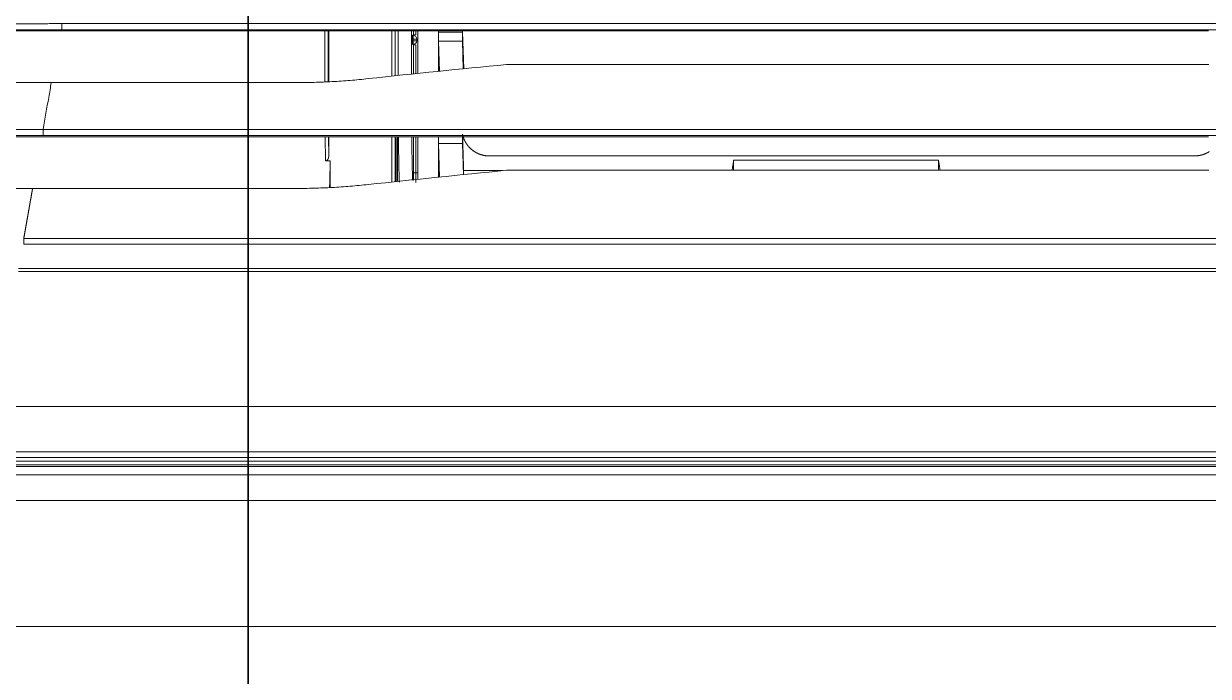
# Model space of a CAD drawing. Header units: inches. Extents: x 3778 to 56227, y -16914 to 35091.
# Drawn here: x 35159.2 to 35333.4, y -13548.3 to -13452.3 of the extents above; entities that cross this region are included whole.
import ezdxf

# ---------------------------------------------------------------- set-up
doc = ezdxf.new("R2010")
doc.units = ezdxf.units.IN
doc.header["$LTSCALE"] = 100
doc.header["$MEASUREMENT"] = 0
doc.layers.add('06-FUR', color=6, linetype='Continuous')
doc.layers.add('2-con', color=2, linetype='Continuous')
doc.layers.add('mark-B', color=2, linetype='Continuous', lineweight=20)

# ---------------------------------------------------------------- blocks, each defined once
blk = doc.blocks.new('cjscjdeh')
at = {"layer": '06-FUR', "color": 8}
for p, q in [((143035.18, 67904.88), (143035.18, 67069.88)), ((143035.18, 67069.88), (143035.18, 67904.88))]:
    blk.add_line(p, q, dxfattribs=at)
blk = doc.blocks.new('무풍1way 일반')
at = {"layer": 'mark-B'}
for p, q in [((0, -24.85), (514.58, -24.85)), ((0, -24.85), (514.58, -24.85)), ((514.56, -25.36), (0, -25.36)), ((514.56, -25.36), (0, -25.36)), ((-380.01, -53.26), (380.01, -53.26)), ((380.01, -53.69), (-380.01, -53.69)), ((-379.23, -57.26), (379.23, -57.26)), ((379.23, -58.09), (-379.23, -58.09)), ((334.18, -65.6), (334.18, -69.52)), ((334.18, -65.6), (334.18, -69.52)), ((334.23, -65.6), (334.23, -66.45)), ((334.23, -66.45), (334.25, -65.6)), ((334.23, -65.6), (334.23, -66.45)), ((334.23, -66.45), (334.25, -65.6)), ((377.93, -65.46), (339.22, -65.46)), ((314.58, -67.48), (314.72, -72.08)), ((318.23, -72.08), (318.08, -67.12)), ((318.25, -67.1), (318.25, -73.08)), ((321.26, -66.79), (321.26, -73.08)), ((321.26, -67.75), (321.6, -67.75)), ((321.6, -67.75), (321.9, -67.75)), ((321.6, -67.75), (321.6, -73.08)), ((321.9, -73.08), (321.9, -67.75)), ((324.26, -73.08), (324.26, -66.48)), ((324.45, -66.47), (324.45, -72.92)), ((324.45, -66.47), (324.45, -72.92)), ((324.61, -73.08), (324.61, -66.45)), ((324.61, -73.08), (324.61, -66.45)), ((325.11, -66.4), (325.11, -73.08)), ((325.11, -66.4), (325.11, -73.08)), ((334.18, -69.52), (334.23, -66.45)), ((334.18, -69.52), (334.23, -66.45)), ((204.96, -68.13), (308.24, -68.13)), ((244.72, -68.13), (244.72, -69.62)), ((274.85, -69.62), (274.85, -68.13)), ((334.86, -69.52), (334.18, -69.52)), ((334.86, -69.52), (334.18, -69.52)), ((334.86, -69.52), (334.92, -73.08)), ((334.86, -69.52), (334.92, -73.08)), ((310.8, -70.25), (207.08, -70.25)), ((334.41, -73.08), (334.36, -70.23)), ((334.36, -73.08), (334.36, -70.23)), ((334.41, -73.08), (334.36, -70.23)), ((334.36, -73.08), (334.36, -70.23)), ((376.58, -73.08), (205.05, -73.08)), ((314.72, -72.08), (318.23, -72.08)), ((-376.39, -73.25), (376.39, -73.25)), ((376.39, -74.13), (-376.39, -74.13)), ((334.36, -88.65), (334.36, -81.16)), ((334.36, -88.65), (334.36, -81.16)), ((334.45, -88.65), (334.45, -81.16)), ((334.45, -88.65), (334.45, -81.16)), ((334.95, -81.14), (334.95, -88.65)), ((334.95, -81.14), (334.95, -88.65)), ((375.18, -81.03), (339.22, -81.03)), ((314.54, -83.04), (314.71, -88.45)), ((314.6, -83.04), (314.72, -87.14)), ((318.23, -87.14), (318.1, -82.68)), ((318.25, -82.66), (318.25, -88.45)), ((321.26, -82.36), (321.26, -88.65)), ((321.6, -82.32), (321.6, -86.57)), ((321.9, -86.56), (321.9, -82.29)), ((322.21, -82.26), (322.21, -88.65)), ((324.18, -88.65), (324.18, -82.06)), ((324.61, -88.65), (324.61, -82.01)), ((324.61, -88.65), (324.61, -82.01)), ((325.11, -81.96), (325.11, -88.65)), ((325.11, -81.96), (325.11, -88.65)), ((204.96, -83.69), (308.24, -83.69)), ((321.26, -87.09), (321.45, -87.18)), ((321.71, -86.56), (321.95, -86.68)), ((322.13, -86.68), (321.9, -86.56)), ((321.95, -86.68), (322.13, -86.68)), ((321.95, -86.68), (321.95, -87.18)), ((-373.64, -88.81), (373.64, -88.81)), ((373.83, -88.65), (205.05, -88.65)), ((314.71, -88.45), (314.7, -88.65)), ((314.72, -87.14), (318.23, -87.14)), ((314.73, -88.45), (318.25, -88.45)), ((318.25, -88.45), (318.25, -88.65)), ((321.45, -87.43), (321.26, -87.52)), ((321.45, -87.18), (321.45, -87.43)), ((321.95, -87.18), (321.45, -87.18)), ((321.45, -87.43), (321.95, -87.43)), ((321.6, -88.03), (321.6, -88.65)), ((321.95, -87.93), (321.71, -88.05)), ((321.9, -88.05), (322.13, -87.93)), ((321.9, -88.65), (321.9, -88.05)), ((321.95, -87.18), (321.95, -87.43)), ((322.14, -87.18), (321.95, -87.18)), ((321.95, -87.43), (322.14, -87.43)), ((321.95, -87.43), (321.95, -87.93)), ((322.13, -87.93), (321.95, -87.93)), ((322.14, -87.43), (322.14, -87.18)), ((373.64, -89.7), (-373.64, -89.7))]:
    blk.add_line(p, q, dxfattribs=at)
for centre, major_axis, ratio, start_param, end_param in [((334.87, -70.23), (0.012, -0.716), 0.700857, 3.129571, 4.687919), ((334.87, -70.23), (0.012, -0.716), 0.700857, 3.129571, 4.687919), ((314.71, -73.39), (0, -1.51), 0.017455, 1.774836, 2.617994), ((318.22, -73.39), (0, -1.51), 0.017455, 1.774836, 2.617994), ((321.95, -87.18), (-0.225, -0.449), 0.99981, 3.605286, 5.17593), ((314.71, -88.45), (0, -1.51), 0.017455, 1.570796, 2.617994), ((318.22, -88.45), (0, -1.51), 0.017455, 1.570796, 2.617994), ((321.95, -87.43), (0.225, -0.449), 0.99981, 4.248848, 5.819492)]:
    blk.add_ellipse(centre, major_axis=major_axis, ratio=ratio, start_param=start_param, end_param=end_param, dxfattribs=at)
for points, degree, knots in [([(529.67, -1.07), (528.29, -1.06), (526.91, -1.06), (524.15, -1.06), (522.78, -1.06), (518.64, -1.06), (510.36, -1.06), (491.05, -1.06), (474.5, -1.06), (441.39, -1.06), (375.18, -1.05), (308.98, -1.05), (176.56, -1.05), (88.28, -1.05), (0, -1.05)], 3, [0, 0, 0, 0, 0.007813, 0.007813, 0.015625, 0.015625, 0.03125, 0.0625, 0.125, 0.125, 0.25, 0.5, 0.5, 1, 1, 1, 1]), ([(529.67, -1.07), (528.29, -1.06), (526.91, -1.06), (524.15, -1.06), (522.78, -1.06), (518.64, -1.06), (510.36, -1.06), (491.05, -1.06), (474.5, -1.06), (441.39, -1.06), (375.18, -1.05), (308.98, -1.05), (176.56, -1.05), (88.28, -1.05), (0, -1.05)], 3, [0, 0, 0, 0, 0.007812, 0.007812, 0.015625, 0.015625, 0.03125, 0.0625, 0.125, 0.125, 0.25, 0.5, 0.5, 1, 1, 1, 1]), ([(514.01, -19.59), (492.59, -19.59), (449.76, -19.59), (385.5, -19.59), (321.25, -19.59), (192.75, -19.59), (85.67, -19.59), (0, -19.59)], 3, [0, 0, 0, 0, 0.125, 0.25, 0.375, 0.5, 1, 1, 1, 1]), ([(514.01, -19.59), (492.59, -19.59), (449.76, -19.59), (385.5, -19.59), (321.25, -19.59), (192.75, -19.59), (85.67, -19.59), (0, -19.59)], 3, [0, 0, 0, 0, 0.125, 0.25, 0.375, 0.5, 1, 1, 1, 1]), ([(0, -23.37), (85.4, -23.37), (170.8, -23.37), (277.56, -23.37), (298.91, -23.37), (341.61, -23.37), (362.96, -23.37), (405.66, -23.37), (427.01, -23.37), (469.71, -23.37), (491.06, -23.37), (512.41, -23.37)], 3, [0, 0, 0, 0, 0.5, 0.5, 0.625, 0.625, 0.75, 0.75, 0.875, 0.875, 1, 1, 1, 1]), ([(0, -23.37), (85.4, -23.37), (170.8, -23.37), (277.56, -23.37), (298.91, -23.37), (341.61, -23.37), (362.96, -23.37), (405.66, -23.37), (427.01, -23.37), (469.71, -23.37), (491.06, -23.37), (512.41, -23.37)], 3, [0, 0, 0, 0, 0.5, 0.5, 0.625, 0.625, 0.75, 0.75, 0.875, 0.875, 1, 1, 1, 1]), ([(512.41, -24.58), (491.06, -24.58), (469.71, -24.58), (427.01, -24.58), (405.66, -24.58), (362.96, -24.58), (320.26, -24.58), (192.15, -24.58), (85.4, -24.58), (0, -24.58)], 3, [0, 0, 0, 0, 0.125, 0.125, 0.25, 0.25, 0.375, 0.5, 1, 1, 1, 1]), ([(512.41, -24.58), (491.06, -24.58), (469.71, -24.58), (427.01, -24.58), (405.66, -24.58), (362.96, -24.58), (320.26, -24.58), (192.15, -24.58), (85.4, -24.58), (0, -24.58)], 3, [0, 0, 0, 0, 0.125, 0.125, 0.25, 0.25, 0.375, 0.5, 1, 1, 1, 1]), ([(0, -25.9), (42.6, -25.9), (85.19, -25.9), (149.09, -25.9), (170.39, -25.9), (212.99, -25.9), (234.29, -25.9), (276.88, -25.9), (298.18, -25.9), (340.78, -25.9), (362.08, -25.9), (404.67, -25.89), (425.97, -25.89), (452.6, -25.9), (457.92, -25.9), (468.57, -25.9), (473.89, -25.9), (484.54, -25.9), (489.87, -25.9), (496.52, -25.9), (497.86, -25.9), (500.52, -25.9), (501.85, -25.9), (503.85, -25.89), (504.51, -25.89), (505.84, -25.89), (506.51, -25.89), (507.84, -25.9), (508.51, -25.9), (509.5, -25.9), (509.84, -25.89), (510.34, -25.89), (510.5, -25.89), (510.83, -25.89), (511, -25.89), (511.17, -25.89)], 3, [0, 0, 0, 0, 0.25, 0.25, 0.375, 0.375, 0.5, 0.5, 0.625, 0.625, 0.75, 0.75, 0.875, 0.875, 0.90625, 0.90625, 0.9375, 0.9375, 0.96875, 0.96875, 0.976563, 0.976563, 0.984375, 0.984375, 0.988281, 0.988281, 0.992188, 0.992188, 0.996094, 0.996094, 0.998047, 0.998047, 0.999023, 0.999023, 1, 1, 1, 1]), ([(511.17, -26.75), (511, -26.75), (510.83, -26.75), (510.5, -26.75), (510.33, -26.75), (509.84, -26.75), (509.5, -26.75), (508.5, -26.75), (507.84, -26.75), (506.51, -26.75), (505.84, -26.75), (504.51, -26.75), (503.85, -26.75), (501.85, -26.75), (500.52, -26.75), (497.85, -26.75), (496.52, -26.75), (489.87, -26.75), (484.54, -26.75), (473.89, -26.75), (468.57, -26.75), (457.92, -26.75), (452.6, -26.75), (425.97, -26.75), (404.67, -26.75), (362.08, -26.75), (340.78, -26.75), (298.18, -26.75), (276.88, -26.75), (234.28, -26.75), (212.99, -26.75), (170.39, -26.75), (149.09, -26.75), (85.19, -26.75), (42.6, -26.75), (0, -26.75)], 3, [0, 0, 0, 0, 0.000977, 0.000977, 0.001953, 0.001953, 0.003906, 0.003906, 0.007813, 0.007813, 0.011719, 0.011719, 0.015625, 0.015625, 0.023438, 0.023438, 0.03125, 0.03125, 0.0625, 0.0625, 0.09375, 0.09375, 0.125, 0.125, 0.25, 0.25, 0.375, 0.375, 0.5, 0.5, 0.625, 0.625, 0.75, 0.75, 1, 1, 1, 1]), ([(0, -33.4), (42.38, -33.4), (127.14, -33.4), (233.1, -33.4), (317.86, -33.4), (381.43, -33.4), (445.01, -33.4), (487.39, -33.4), (508.58, -33.4)], 3, [0, 0, 0, 0, 0.25, 0.5, 0.625, 0.75, 0.875, 1, 1, 1, 1]), ([(379.23, -58.09), (379.23, -58.07), (379.23, -58.04), (379.23, -57.97), (379.23, -57.93), (379.23, -57.85), (379.23, -57.81), (379.23, -57.73), (379.23, -57.68), (379.23, -57.6), (379.23, -57.56), (379.23, -57.48), (379.23, -57.45), (379.23, -57.38), (379.23, -57.35), (379.23, -57.3), (379.23, -57.27), (379.23, -57.26)], 3, [0, 0, 0, 0, 0.125, 0.125, 0.25, 0.25, 0.375, 0.375, 0.5, 0.5, 0.625, 0.625, 0.75, 0.75, 0.875, 0.875, 1, 1, 1, 1]), ([(377.93, -65.46), (377.93, -65.44), (377.94, -65.38), (377.96, -65.31), (377.97, -65.23), (377.98, -65.15), (378, -65.07), (378.01, -64.99), (378.03, -64.91), (378.04, -64.83), (378.05, -64.75), (378.07, -64.67), (378.08, -64.59), (378.1, -64.51), (378.11, -64.43), (378.12, -64.35), (378.14, -64.27), (378.15, -64.19), (378.17, -64.11), (378.18, -64.03), (378.2, -63.94), (378.21, -63.86), (378.23, -63.78), (378.24, -63.7), (378.25, -63.62), (378.27, -63.53), (378.28, -63.45), (378.3, -63.37), (378.31, -63.28), (378.33, -63.2), (378.34, -63.12), (378.36, -63.03), (378.37, -62.95), (378.39, -62.86), (378.4, -62.78), (378.42, -62.69), (378.43, -62.61), (378.45, -62.52), (378.46, -62.44), (378.48, -62.35), (378.49, -62.27), (378.51, -62.18), (378.52, -62.09), (378.54, -62.01), (378.55, -61.92), (378.57, -61.83), (378.59, -61.75), (378.6, -61.66), (378.62, -61.57), (378.63, -61.48), (378.65, -61.4), (378.66, -61.31), (378.68, -61.22), (378.69, -61.13), (378.71, -61.04), (378.73, -60.95), (378.74, -60.86), (378.76, -60.78), (378.77, -60.69), (378.79, -60.6), (378.8, -60.51), (378.82, -60.42), (378.84, -60.33), (378.85, -60.23), (378.87, -60.14), (378.88, -60.05), (378.9, -59.96), (378.92, -59.87), (378.93, -59.78), (378.95, -59.69), (378.97, -59.59), (378.98, -59.5), (379, -59.41), (379.01, -59.32), (379.03, -59.22), (379.05, -59.13), (379.06, -59.04), (379.08, -58.94), (379.1, -58.85), (379.11, -58.76), (379.13, -58.66), (379.15, -58.57), (379.16, -58.47), (379.18, -58.38), (379.2, -58.28), (379.21, -58.19), (379.23, -58.13), (379.23, -58.09)], 3, [0, 0, 0, 0, 0.01175, 0.0235, 0.035249, 0.046997, 0.058745, 0.070492, 0.082239, 0.093985, 0.105731, 0.117477, 0.129223, 0.140968, 0.152713, 0.164457, 0.176202, 0.187946, 0.19969, 0.211434, 0.223179, 0.234923, 0.246667, 0.258411, 0.270156, 0.2819, 0.293645, 0.30539, 0.317135, 0.32888, 0.340626, 0.352372, 0.364119, 0.375866, 0.387613, 0.399361, 0.41111, 0.422859, 0.434608, 0.446359, 0.45811, 0.469861, 0.481614, 0.493367, 0.505121, 0.516876, 0.528632, 0.540388, 0.552146, 0.563905, 0.575664, 0.587425, 0.599187, 0.61095, 0.622714, 0.63448, 0.646246, 0.658014, 0.669783, 0.681554, 0.693326, 0.705099, 0.716874, 0.728651, 0.740429, 0.752208, 0.763989, 0.775772, 0.787556, 0.799342, 0.81113, 0.82292, 0.834711, 0.846504, 0.858299, 0.870096, 0.881895, 0.893696, 0.905499, 0.917304, 0.929111, 0.940921, 0.952732, 0.964546, 0.976362, 0.98818, 1, 1, 1, 1]), ([(455.03, -70.72), (454.25, -70.53), (453.46, -70.37), (452.27, -70.13), (451.87, -70.05), (451.08, -69.9), (450.68, -69.83), (449.49, -69.61), (448.69, -69.48), (447.09, -69.23), (446.3, -69.11), (444.7, -68.88), (443.9, -68.77), (442.3, -68.57), (441.5, -68.47), (439.1, -68.19), (437.5, -68.02), (434.29, -67.7), (432.69, -67.56), (429.48, -67.29), (427.87, -67.17), (424.65, -66.94), (423.05, -66.84), (419.83, -66.64), (418.22, -66.55), (415, -66.38), (413.39, -66.3), (410.17, -66.15), (408.56, -66.09), (405.33, -65.96), (403.72, -65.91), (400.5, -65.8), (398.89, -65.76), (395.66, -65.67), (394.05, -65.64), (390.83, -65.57), (387.6, -65.52), (384.38, -65.49), (381.15, -65.47), (379.54, -65.46), (377.93, -65.46)], 3, [0, 0, 0, 0, 0.03125, 0.03125, 0.046875, 0.046875, 0.0625, 0.0625, 0.09375, 0.09375, 0.125, 0.125, 0.15625, 0.15625, 0.1875, 0.1875, 0.25, 0.25, 0.3125, 0.3125, 0.375, 0.375, 0.4375, 0.4375, 0.5, 0.5, 0.5625, 0.5625, 0.625, 0.625, 0.6875, 0.6875, 0.75, 0.75, 0.8125, 0.8125, 0.875, 0.9375, 0.9375, 1, 1, 1, 1]), ([(321.59, -66.32), (321.59, -66.43), (321.6, -66.85), (321.6, -67.38), (321.6, -67.75)], 3, [0, 0, 0, 0, 0.314014, 1, 1, 1, 1]), ([(322.04, -66.63), (322.05, -66.79), (322.05, -66.95), (322.07, -67.34), (322.08, -67.57), (322.09, -68.04), (322.1, -68.28), (322.11, -68.77), (322.11, -69.02), (322.12, -69.38), (322.12, -69.5), (322.13, -69.68), (322.13, -69.77), (322.13, -69.87), (322.13, -69.92), (322.13, -69.95), (322.13, -69.96), (322.13, -69.97), (322.13, -69.97), (322.13, -69.97), (322.13, -69.97), (322.13, -69.97), (322.13, -69.97), (322.13, -69.97), (322.13, -69.97), (322.14, -70.34), (322.15, -70.73), (322.16, -71.53), (322.16, -71.94), (322.17, -72.59), (322.17, -72.82), (322.17, -73.05)], 3, [0, 0, 0, 0, 0.110793, 0.110793, 0.24707, 0.24707, 0.383346, 0.383346, 0.519623, 0.519623, 0.587762, 0.587762, 0.621831, 0.638866, 0.647383, 0.651642, 0.653771, 0.654836, 0.655368, 0.655634, 0.655767, 0.655834, 0.655867, 0.655867, 0.6559, 0.6559, 0.792177, 0.792177, 0.928454, 0.928454, 1, 1, 1, 1]), ([(324, -66.41), (324.01, -66.55), (324.06, -67.86), (324.12, -71.32), (324.14, -72.94)], 2, [0, 0, 0, 0.085981, 0.645207, 1, 1, 1]), ([(207.08, -70.25), (207.07, -70.25), (207.05, -70.25), (207.02, -70.25), (206.99, -70.25), (206.96, -70.25), (206.93, -70.26), (206.9, -70.26), (206.86, -70.26), (206.83, -70.26), (206.8, -70.26), (206.77, -70.26), (206.74, -70.27), (206.71, -70.27), (206.68, -70.27), (206.65, -70.28), (206.62, -70.28), (206.59, -70.28), (206.56, -70.29), (206.53, -70.29), (206.5, -70.29), (206.47, -70.3), (206.44, -70.3), (206.41, -70.31), (206.38, -70.31), (206.35, -70.32), (206.32, -70.32), (206.29, -70.33), (206.26, -70.34), (206.23, -70.34), (206.2, -70.35), (206.17, -70.36), (206.14, -70.36), (206.11, -70.37), (206.08, -70.38), (206.06, -70.39), (206.03, -70.39), (206, -70.4), (205.97, -70.41), (205.94, -70.42), (205.91, -70.43), (205.88, -70.43), (205.85, -70.44), (205.83, -70.45), (205.8, -70.46), (205.77, -70.47), (205.74, -70.48), (205.71, -70.49), (205.69, -70.5), (205.66, -70.51), (205.63, -70.52), (205.6, -70.53), (205.58, -70.54), (205.55, -70.56), (205.52, -70.57), (205.5, -70.58), (205.47, -70.59), (205.44, -70.6), (205.41, -70.61), (205.39, -70.63), (205.36, -70.64), (205.34, -70.65), (205.31, -70.66), (205.28, -70.68), (205.26, -70.69), (205.23, -70.7), (205.21, -70.72), (205.18, -70.73), (205.15, -70.74), (205.13, -70.76), (205.1, -70.77), (205.08, -70.79), (205.05, -70.8), (205.03, -70.82), (205, -70.83), (204.98, -70.85), (204.96, -70.86), (204.94, -70.87), (204.92, -70.88), (204.92, -70.88)], 3, [0, 0, 0, 0, 0.013597, 0.02718, 0.040748, 0.054304, 0.067845, 0.081372, 0.094886, 0.108385, 0.121871, 0.135343, 0.148802, 0.162246, 0.175677, 0.189094, 0.202497, 0.215886, 0.229262, 0.242624, 0.255972, 0.269306, 0.282627, 0.295933, 0.309227, 0.322506, 0.335772, 0.349024, 0.362262, 0.375487, 0.388698, 0.401895, 0.415079, 0.428249, 0.441405, 0.454548, 0.467677, 0.480793, 0.493894, 0.506983, 0.520057, 0.533119, 0.546166, 0.5592, 0.57222, 0.585227, 0.598221, 0.6112, 0.624167, 0.637119, 0.650059, 0.662984, 0.675897, 0.688795, 0.701681, 0.714552, 0.727411, 0.740255, 0.753087, 0.765905, 0.778709, 0.791501, 0.804278, 0.817043, 0.829794, 0.842531, 0.855255, 0.867966, 0.880664, 0.893348, 0.906018, 0.918676, 0.93132, 0.943951, 0.956568, 0.969172, 0.981763, 0.994341, 1, 1, 1, 1]), ([(314.71, -73.44), (314.71, -73.44), (314.71, -73.43), (314.71, -73.4), (314.7, -73.37), (314.69, -73.34), (314.69, -73.32), (314.68, -73.29), (314.67, -73.26), (314.66, -73.23), (314.66, -73.2), (314.65, -73.17), (314.64, -73.14), (314.63, -73.11), (314.62, -73.08), (314.61, -73.06), (314.61, -73.03), (314.6, -73), (314.59, -72.97), (314.58, -72.94), (314.57, -72.91), (314.56, -72.89), (314.55, -72.86), (314.54, -72.83), (314.53, -72.8), (314.52, -72.78), (314.51, -72.75), (314.49, -72.72), (314.48, -72.69), (314.47, -72.67), (314.46, -72.64), (314.45, -72.61), (314.44, -72.59), (314.42, -72.56), (314.41, -72.53), (314.4, -72.51), (314.39, -72.48), (314.37, -72.46), (314.36, -72.43), (314.35, -72.4), (314.33, -72.38), (314.32, -72.35), (314.31, -72.33), (314.29, -72.3), (314.28, -72.28), (314.26, -72.25), (314.25, -72.23), (314.23, -72.2), (314.22, -72.18), (314.2, -72.15), (314.19, -72.13), (314.17, -72.1), (314.16, -72.08), (314.14, -72.06), (314.13, -72.03), (314.11, -72.01), (314.09, -71.98), (314.08, -71.96), (314.06, -71.94), (314.05, -71.91), (314.03, -71.89), (314.01, -71.87), (313.99, -71.85), (313.98, -71.82), (313.96, -71.8), (313.94, -71.78), (313.93, -71.76), (313.91, -71.73), (313.89, -71.71), (313.87, -71.69), (313.85, -71.67), (313.84, -71.65), (313.82, -71.63), (313.8, -71.61), (313.78, -71.58), (313.76, -71.56), (313.74, -71.54), (313.72, -71.52), (313.7, -71.5), (313.69, -71.48), (313.67, -71.46), (313.65, -71.44), (313.62, -71.42), (313.59, -71.39), (313.55, -71.35), (313.52, -71.32), (313.48, -71.28), (313.44, -71.25), (313.4, -71.21), (313.36, -71.18), (313.32, -71.15), (313.28, -71.11), (313.24, -71.08), (313.2, -71.05), (313.16, -71.02), (313.11, -70.99), (313.07, -70.96), (313.03, -70.93), (312.98, -70.9), (312.94, -70.87), (312.89, -70.84), (312.85, -70.82), (312.8, -70.79), (312.75, -70.76), (312.71, -70.74), (312.66, -70.71), (312.61, -70.69), (312.56, -70.66), (312.52, -70.64), (312.47, -70.62), (312.42, -70.59), (312.37, -70.57), (312.32, -70.55), (312.27, -70.53), (312.22, -70.51), (312.17, -70.49), (312.11, -70.47), (312.06, -70.46), (312.01, -70.44), (311.96, -70.42), (311.91, -70.41), (311.85, -70.39), (311.8, -70.38), (311.74, -70.37), (311.69, -70.35), (311.64, -70.34), (311.58, -70.33), (311.53, -70.32), (311.47, -70.31), (311.42, -70.3), (311.36, -70.29), (311.31, -70.28), (311.25, -70.28), (311.19, -70.27), (311.14, -70.27), (311.08, -70.26), (311.02, -70.26), (310.97, -70.26), (310.91, -70.25), (310.85, -70.25), (310.82, -70.25), (310.8, -70.25)], 3, [0, 0, 0, 0, 0.001372, 0.00689, 0.012403, 0.01791, 0.023411, 0.028907, 0.034397, 0.039881, 0.04536, 0.050833, 0.0563, 0.061762, 0.067218, 0.072668, 0.078113, 0.083552, 0.088985, 0.094412, 0.099834, 0.105251, 0.110661, 0.116066, 0.121466, 0.126859, 0.132247, 0.13763, 0.143007, 0.148378, 0.153743, 0.159103, 0.164458, 0.169807, 0.17515, 0.180487, 0.185819, 0.191146, 0.196466, 0.201782, 0.207091, 0.212395, 0.217694, 0.222986, 0.228274, 0.233556, 0.238832, 0.244102, 0.249367, 0.254627, 0.259881, 0.265129, 0.270372, 0.27561, 0.280841, 0.286068, 0.291288, 0.296504, 0.301713, 0.306918, 0.312116, 0.31731, 0.322497, 0.327679, 0.332856, 0.338027, 0.343193, 0.348353, 0.353508, 0.358658, 0.363801, 0.36894, 0.374073, 0.3792, 0.384322, 0.389439, 0.39455, 0.399656, 0.404756, 0.409851, 0.41494, 0.420024, 0.425103, 0.434476, 0.443867, 0.453277, 0.462706, 0.472153, 0.481619, 0.491103, 0.500606, 0.510127, 0.519667, 0.529226, 0.538804, 0.5484, 0.558015, 0.567649, 0.577302, 0.586973, 0.596664, 0.606373, 0.616101, 0.625848, 0.635614, 0.645399, 0.655203, 0.665026, 0.674868, 0.684729, 0.69461, 0.704509, 0.714427, 0.724365, 0.734322, 0.744298, 0.754293, 0.764308, 0.774341, 0.784394, 0.794467, 0.804558, 0.81467, 0.8248, 0.83495, 0.845119, 0.855308, 0.865516, 0.875743, 0.88599, 0.896257, 0.906543, 0.916849, 0.927174, 0.937519, 0.947883, 0.958267, 0.968671, 0.979094, 0.989537, 1, 1, 1, 1]), ([(376.39, -73.25), (378.85, -73.25), (381.3, -73.25), (386.2, -73.24), (388.66, -73.24), (396.01, -73.22), (400.91, -73.21), (408.25, -73.18), (410.7, -73.17), (415.6, -73.15), (418.05, -73.14), (422.94, -73.12), (425.39, -73.11), (430.28, -73.08), (435.17, -73.05), (440.06, -73.03), (444.95, -73), (447.39, -72.98), (452.28, -72.96), (454.72, -72.94), (459.61, -72.92), (462.06, -72.9), (469.39, -72.86), (474.29, -72.84), (484.08, -72.8), (488.98, -72.78), (493.88, -72.77)], 3, [0, 0, 0, 0, 0.0625, 0.0625, 0.125, 0.125, 0.25, 0.25, 0.3125, 0.3125, 0.375, 0.375, 0.4375, 0.4375, 0.5, 0.5625, 0.5625, 0.625, 0.625, 0.6875, 0.6875, 0.75, 0.75, 0.875, 0.875, 1, 1, 1, 1]), ([(467.81, -72.72), (464.01, -72.74), (460.21, -72.76), (452.62, -72.8), (448.82, -72.82), (441.23, -72.86), (437.43, -72.88), (431.73, -72.91), (429.83, -72.92), (426.03, -72.94), (424.13, -72.95), (418.43, -72.98), (414.63, -72.99), (407.03, -73.02), (403.23, -73.04), (395.62, -73.06), (391.81, -73.07), (386.1, -73.08), (384.2, -73.08), (380.39, -73.08), (378.49, -73.08), (376.58, -73.08)], 3, [0, 0, 0, 0, 0.125, 0.125, 0.25, 0.25, 0.375, 0.375, 0.4375, 0.4375, 0.5, 0.5, 0.625, 0.625, 0.75, 0.75, 0.875, 0.875, 0.9375, 0.9375, 1, 1, 1, 1]), ([(376.39, -74.13), (376.1, -75.79), (375.68, -78.16), (375.3, -80.32), (375.18, -81.03)], 3, [0, 0, 0, 0, 0.659736, 1, 1, 1, 1]), ([(506.95, -73.24), (504.22, -73.24), (501.5, -73.24), (496.05, -73.26), (493.33, -73.27), (485.16, -73.32), (479.72, -73.36), (471.57, -73.43), (468.85, -73.46), (463.42, -73.51), (460.7, -73.54), (455.27, -73.6), (452.55, -73.63), (447.12, -73.69), (444.4, -73.72), (438.97, -73.78), (436.26, -73.8), (430.82, -73.86), (428.1, -73.88), (424.03, -73.92), (422.67, -73.93), (419.95, -73.95), (418.59, -73.96), (414.51, -73.99), (411.79, -74.01), (403.63, -74.06), (398.19, -74.09), (390.02, -74.11), (387.29, -74.12), (383.21, -74.13), (381.85, -74.13), (379.8, -74.13), (378.78, -74.13), (377.59, -74.13), (376.99, -74.13), (376.69, -74.13), (376.57, -74.13), (376.48, -74.13), (376.44, -74.13), (376.39, -74.13)], 3, [0, 0, 0, 0, 0.0625, 0.0625, 0.125, 0.125, 0.25, 0.25, 0.3125, 0.3125, 0.375, 0.375, 0.4375, 0.4375, 0.5, 0.5, 0.5625, 0.5625, 0.625, 0.625, 0.65625, 0.65625, 0.6875, 0.6875, 0.75, 0.75, 0.875, 0.875, 0.9375, 0.9375, 0.96875, 0.96875, 0.984375, 0.992187, 0.996094, 0.998047, 0.999023, 0.999023, 1, 1, 1, 1]), ([(376.39, -74.13), (376.39, -74.1), (376.39, -74.06), (376.39, -73.98), (376.39, -73.93), (376.39, -73.84), (376.39, -73.79), (376.39, -73.69), (376.39, -73.64), (376.39, -73.54), (376.39, -73.5), (376.39, -73.42), (376.39, -73.38), (376.39, -73.32), (376.39, -73.3), (376.39, -73.26), (376.39, -73.25), (376.39, -73.25)], 3, [0, 0, 0, 0, 0.125, 0.125, 0.25, 0.25, 0.375, 0.375, 0.5, 0.5, 0.625, 0.625, 0.75, 0.75, 0.875, 0.875, 1, 1, 1, 1]), ([(375.18, -81.03), (376.7, -81.03), (378.23, -81.03), (381.28, -81.05), (384.32, -81.08), (387.37, -81.14), (390.42, -81.2), (391.95, -81.23), (394.99, -81.31), (396.52, -81.36), (399.57, -81.46), (401.09, -81.52), (404.14, -81.64), (405.66, -81.71), (408.7, -81.85), (410.23, -81.93), (413.27, -82.1), (414.79, -82.19), (417.08, -82.33), (417.84, -82.38), (419.36, -82.49), (420.12, -82.54), (422.4, -82.71), (423.92, -82.84), (426.96, -83.1), (428.47, -83.24), (431.51, -83.55), (433.02, -83.71), (435.29, -83.99), (436.04, -84.08), (437.55, -84.28), (438.3, -84.38), (439.81, -84.6), (440.56, -84.71), (442.07, -84.95), (442.82, -85.08), (444.32, -85.34), (445.07, -85.48), (446.57, -85.77), (447.31, -85.92), (448.06, -86.09)], 3, [0, 0, 0, 0, 0.0625, 0.0625, 0.125, 0.1875, 0.1875, 0.25, 0.25, 0.3125, 0.3125, 0.375, 0.375, 0.4375, 0.4375, 0.5, 0.5, 0.5625, 0.5625, 0.59375, 0.59375, 0.625, 0.625, 0.6875, 0.6875, 0.75, 0.75, 0.8125, 0.8125, 0.84375, 0.84375, 0.875, 0.875, 0.90625, 0.90625, 0.9375, 0.9375, 0.96875, 0.96875, 1, 1, 1, 1]), ([(321.6, -86.57), (321.6, -86.57), (321.61, -86.57), (321.62, -86.57), (321.62, -86.57), (321.63, -86.57), (321.64, -86.57), (321.65, -86.56), (321.66, -86.56), (321.67, -86.56), (321.68, -86.56), (321.69, -86.56), (321.7, -86.56), (321.71, -86.56), (321.71, -86.56)], 3, [0, 0, 0, 0, 0.071251, 0.142546, 0.213886, 0.285274, 0.35671, 0.428197, 0.499737, 0.60017, 0.70031, 0.80026, 0.900123, 1, 1, 1, 1]), ([(321.71, -86.56), (321.74, -86.56), (321.77, -86.56), (321.81, -86.56), (321.83, -86.56), (321.87, -86.56), (321.88, -86.56), (321.9, -86.56), (321.9, -86.56), (321.9, -86.56)], 3, [0, 0, 0, 0, 0.25, 0.25, 0.5, 0.5, 0.75, 0.75, 1, 1, 1, 1]), ([(322.14, -87.18), (322.14, -87.18), (322.14, -87.17), (322.14, -87.16), (322.14, -87.15), (322.14, -87.14), (322.14, -87.13), (322.14, -87.12), (322.14, -87.1), (322.14, -87.09), (322.14, -87.08), (322.14, -87.07), (322.14, -87.06), (322.14, -87.05), (322.14, -87.04), (322.14, -87.03), (322.14, -87.02), (322.14, -87.01), (322.14, -87), (322.14, -86.99), (322.14, -86.98), (322.14, -86.97), (322.14, -86.96), (322.14, -86.95), (322.14, -86.94), (322.14, -86.93), (322.14, -86.92), (322.14, -86.91), (322.14, -86.9), (322.14, -86.89), (322.14, -86.88), (322.14, -86.87), (322.14, -86.86), (322.14, -86.85), (322.14, -86.84), (322.14, -86.83), (322.14, -86.83), (322.14, -86.82), (322.14, -86.81), (322.14, -86.8), (322.14, -86.79), (322.14, -86.78), (322.14, -86.77), (322.14, -86.76), (322.14, -86.75), (322.14, -86.75), (322.14, -86.74), (322.14, -86.73), (322.14, -86.72), (322.14, -86.71), (322.14, -86.71), (322.14, -86.7), (322.14, -86.7), (322.13, -86.69), (322.13, -86.69), (322.13, -86.68), (322.13, -86.68), (322.13, -86.68), (322.13, -86.68), (322.13, -86.68)], 3, [0, 0, 0, 0, 0.013534, 0.027113, 0.040736, 0.054403, 0.068114, 0.081869, 0.095669, 0.109512, 0.1234, 0.137332, 0.151308, 0.165329, 0.179393, 0.193502, 0.207655, 0.221852, 0.236093, 0.250379, 0.264708, 0.279082, 0.2935, 0.307962, 0.322469, 0.337019, 0.351614, 0.366253, 0.380936, 0.395664, 0.410435, 0.425251, 0.440111, 0.455015, 0.469964, 0.484956, 0.499993, 0.515958, 0.532567, 0.54982, 0.567717, 0.586258, 0.605443, 0.625272, 0.645746, 0.666863, 0.688625, 0.71103, 0.73408, 0.757774, 0.782112, 0.807094, 0.83272, 0.85899, 0.885904, 0.913462, 0.941664, 0.97051, 1, 1, 1, 1]), ([(321.71, -88.05), (321.71, -88.05), (321.71, -88.05), (321.7, -88.05), (321.69, -88.05), (321.68, -88.05), (321.68, -88.05), (321.67, -88.04), (321.66, -88.04), (321.64, -88.04), (321.63, -88.04), (321.61, -88.04), (321.61, -88.04), (321.6, -88.03)], 3, [0, 0, 0, 0, 0.060365, 0.124378, 0.192073, 0.263482, 0.338628, 0.417534, 0.500218, 0.625066, 0.749977, 0.874955, 1, 1, 1, 1]), ([(321.9, -88.05), (321.9, -88.05), (321.9, -88.05), (321.88, -88.05), (321.87, -88.05), (321.83, -88.05), (321.81, -88.05), (321.77, -88.05), (321.74, -88.05), (321.71, -88.05)], 3, [0, 0, 0, 0, 0.25, 0.25, 0.5, 0.5, 0.75, 0.75, 1, 1, 1, 1]), ([(322.13, -87.93), (322.13, -87.93), (322.13, -87.93), (322.13, -87.93), (322.13, -87.93), (322.13, -87.93), (322.13, -87.93), (322.13, -87.92), (322.13, -87.92), (322.13, -87.92), (322.13, -87.92), (322.13, -87.92), (322.13, -87.91), (322.14, -87.91), (322.14, -87.91), (322.14, -87.91), (322.14, -87.9), (322.14, -87.9), (322.14, -87.9), (322.14, -87.89), (322.14, -87.89), (322.14, -87.89), (322.14, -87.88), (322.14, -87.88), (322.14, -87.88), (322.14, -87.87), (322.14, -87.87), (322.14, -87.87), (322.14, -87.86), (322.14, -87.86), (322.14, -87.85), (322.14, -87.85), (322.14, -87.84), (322.14, -87.84), (322.14, -87.84), (322.14, -87.83), (322.14, -87.83), (322.14, -87.82), (322.14, -87.82), (322.14, -87.81), (322.14, -87.81), (322.14, -87.81), (322.14, -87.8), (322.14, -87.8), (322.14, -87.79), (322.14, -87.79), (322.14, -87.78), (322.14, -87.78), (322.14, -87.76), (322.14, -87.74), (322.14, -87.73), (322.14, -87.71), (322.14, -87.69), (322.14, -87.67), (322.14, -87.65), (322.14, -87.62), (322.14, -87.6), (322.14, -87.58), (322.14, -87.56), (322.14, -87.54), (322.14, -87.52), (322.14, -87.49), (322.14, -87.47), (322.14, -87.45), (322.14, -87.43), (322.14, -87.43)], 3, [0, 0, 0, 0, 0.014183, 0.028219, 0.042108, 0.055849, 0.069444, 0.082891, 0.09619, 0.109343, 0.122348, 0.135206, 0.147917, 0.160481, 0.172897, 0.185166, 0.197288, 0.209263, 0.22109, 0.23277, 0.244303, 0.255689, 0.266927, 0.278018, 0.288962, 0.299759, 0.310409, 0.320911, 0.331266, 0.341473, 0.351534, 0.361447, 0.371213, 0.380832, 0.390304, 0.399628, 0.408805, 0.417835, 0.426717, 0.435453, 0.444041, 0.452482, 0.460775, 0.468922, 0.476921, 0.484773, 0.492478, 0.500035, 0.530939, 0.561655, 0.592185, 0.622529, 0.652685, 0.682655, 0.712438, 0.742034, 0.771443, 0.800666, 0.829702, 0.858552, 0.887215, 0.915691, 0.943981, 0.972084, 1, 1, 1, 1]), ([(373.64, -88.81), (376.09, -88.81), (378.55, -88.81), (383.45, -88.81), (385.9, -88.8), (393.25, -88.79), (398.15, -88.78), (405.49, -88.75), (407.94, -88.74), (412.84, -88.72), (415.28, -88.71), (420.18, -88.69), (422.63, -88.68), (427.52, -88.66), (432.41, -88.63), (437.3, -88.61), (442.19, -88.58), (444.63, -88.57), (449.52, -88.54), (451.97, -88.53), (456.86, -88.51), (459.3, -88.49), (466.64, -88.46), (471.53, -88.44), (481.32, -88.4), (486.22, -88.38), (491.12, -88.37)], 3, [0, 0, 0, 0, 0.0625, 0.0625, 0.125, 0.125, 0.25, 0.25, 0.3125, 0.3125, 0.375, 0.375, 0.4375, 0.4375, 0.5, 0.5625, 0.5625, 0.625, 0.625, 0.6875, 0.6875, 0.75, 0.75, 0.875, 0.875, 1, 1, 1, 1]), ([(373.64, -88.81), (373.64, -88.81), (373.64, -88.83), (373.64, -88.86), (373.64, -88.89), (373.64, -88.95), (373.64, -88.98), (373.64, -89.06), (373.64, -89.11), (373.64, -89.2), (373.64, -89.25), (373.64, -89.35), (373.64, -89.4), (373.64, -89.5), (373.64, -89.54), (373.64, -89.63), (373.64, -89.66), (373.64, -89.7)], 3, [0, 0, 0, 0, 0.125, 0.125, 0.25, 0.25, 0.375, 0.375, 0.5, 0.5, 0.625, 0.625, 0.75, 0.75, 0.875, 0.875, 1, 1, 1, 1]), ([(373.83, -88.65), (375.73, -88.65), (377.64, -88.64), (381.44, -88.64), (387.15, -88.64), (392.86, -88.62), (400.47, -88.6), (404.27, -88.59), (409.98, -88.57), (411.88, -88.57), (415.68, -88.55), (417.58, -88.54), (423.28, -88.52), (427.08, -88.5), (434.68, -88.46), (438.47, -88.45), (446.07, -88.41), (449.87, -88.39), (457.46, -88.35), (461.26, -88.33), (465.06, -88.32)], 3, [0, 0, 0, 0, 0.0625, 0.0625, 0.125, 0.25, 0.25, 0.375, 0.375, 0.4375, 0.4375, 0.5, 0.5, 0.625, 0.625, 0.75, 0.75, 0.875, 0.875, 1, 1, 1, 1]), ([(504.19, -88.84), (501.46, -88.84), (498.74, -88.85), (493.29, -88.86), (490.57, -88.87), (482.41, -88.92), (476.97, -88.96), (468.81, -89.03), (466.09, -89.05), (460.66, -89.11), (457.94, -89.13), (452.51, -89.19), (449.79, -89.22), (444.36, -89.27), (441.64, -89.3), (436.21, -89.36), (433.49, -89.38), (428.06, -89.43), (425.34, -89.46), (421.26, -89.49), (419.91, -89.5), (417.19, -89.52), (415.83, -89.53), (411.75, -89.56), (409.03, -89.58), (400.87, -89.63), (395.43, -89.65), (387.26, -89.68), (384.54, -89.68), (380.45, -89.69), (379.09, -89.69), (377.05, -89.69), (376.03, -89.69), (374.83, -89.7), (374.24, -89.7), (373.98, -89.7), (373.81, -89.7), (373.73, -89.7), (373.64, -89.7)], 3, [0, 0, 0, 0, 0.0625, 0.0625, 0.125, 0.125, 0.25, 0.25, 0.3125, 0.3125, 0.375, 0.375, 0.4375, 0.4375, 0.5, 0.5, 0.5625, 0.5625, 0.625, 0.625, 0.65625, 0.65625, 0.6875, 0.6875, 0.75, 0.75, 0.875, 0.875, 0.9375, 0.9375, 0.96875, 0.96875, 0.984375, 0.992187, 0.996094, 0.998047, 0.998047, 1, 1, 1, 1])]:
    blk.add_open_spline(points, degree=degree, knots=knots, dxfattribs=at)
for points, degree in [([(308.24, -68.13), (315.02, -67.47), (321.81, -66.78), (328.59, -66.04)], 3), ([(328.59, -66.04), (329.46, -65.95), (331.22, -65.78), (333.87, -65.6), (336.54, -65.49), (338.33, -65.46), (339.22, -65.46)], 3), ([(321.9, -67.75), (321.9, -67.38), (321.9, -67.02), (321.9, -66.69)], 3), ([(244.49, -68.11), (244.72, -69.62)], 1), ([(244.72, -69.62), (274.85, -69.62)], 1), ([(274.85, -69.62), (275.08, -68.11)], 1), ([(308.82, -68.11), (314.55, -68.11)], 1), ([(314.55, -68.11), (314.71, -73.39)], 1), ([(308.24, -83.69), (315.02, -83.03), (321.81, -82.34), (328.59, -81.61)], 3), ([(328.59, -81.61), (329.46, -81.51), (331.22, -81.34), (333.87, -81.16), (336.54, -81.05), (338.33, -81.03), (339.22, -81.03)], 3)]:
    blk.add_open_spline(points, degree=degree, dxfattribs=at)
blk = doc.blocks.new('dpdjzjs')
at = {"layer": 'mark-B', "rotation": 180}
blk.add_blockref('무풍1way 일반', (171509.31, 88288.45), dxfattribs=at)

msp = doc.modelspace()

# ---------------------------------------------------------------- block references
msp.add_blockref('cjscjdeh', (-107842.97, -80843.84))
at = {"layer": '2-con'}
msp.add_blockref('dpdjzjs', (-135970.86, -101830.44), dxfattribs=at)

doc.saveas('drawing.dxf')
